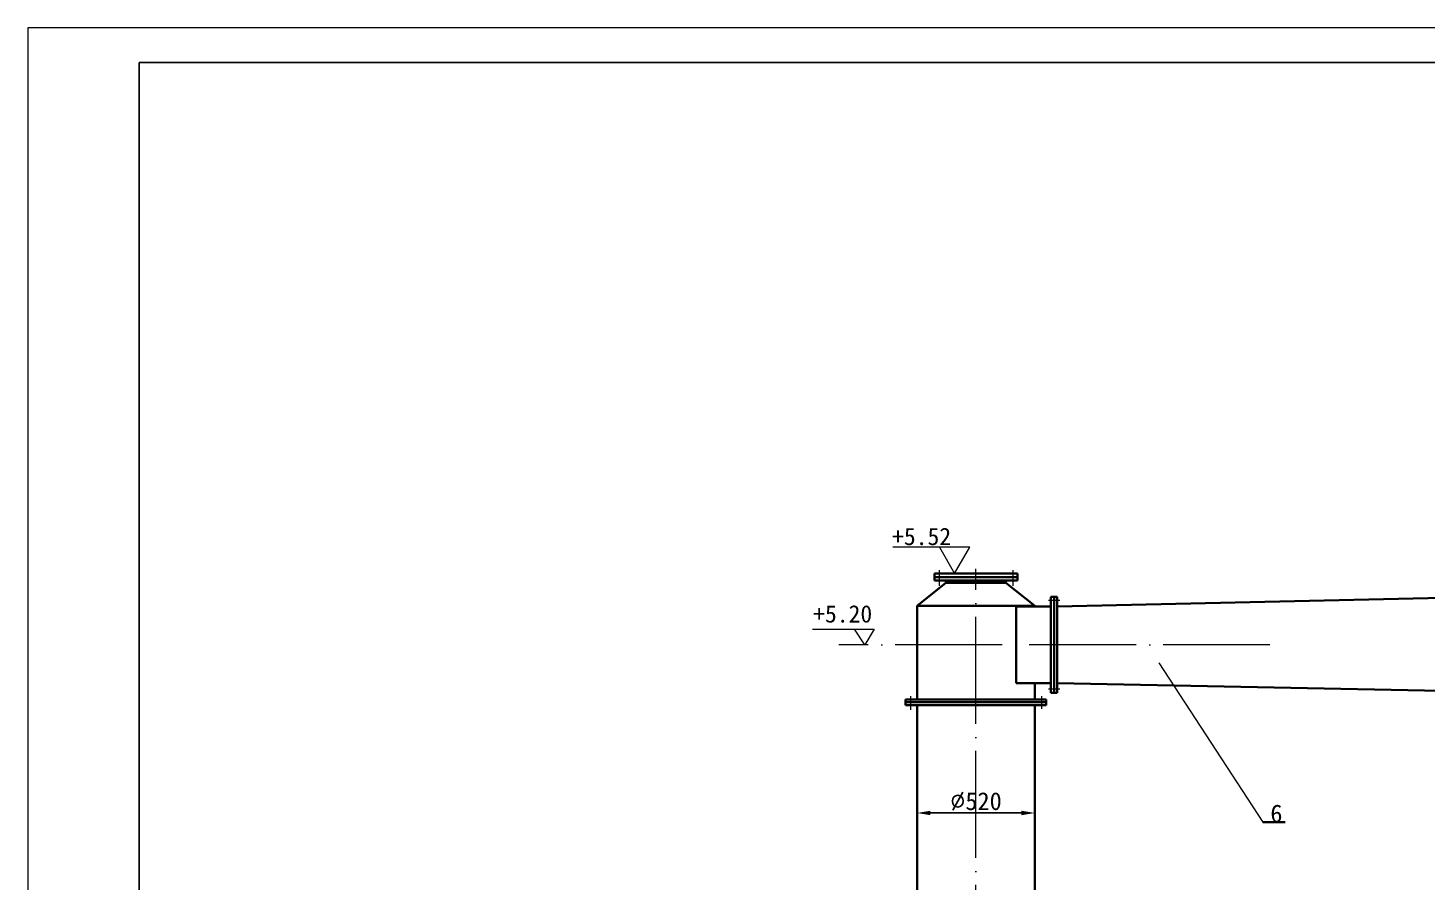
# Model space of a CAD drawing. Header units: millimetres. Extents: x 49699 to 106992, y 64186 to 130203.
# Drawn here: x 49699.3 to 50013.6, y 64682.8 to 64874.7 of the extents above; entities that cross this region are included whole.
import ezdxf

# ---------------------------------------------------------------- set-up
doc = ezdxf.new("R2010")
doc.units = ezdxf.units.MM
doc.linetypes.add('ACAD_ISO04W100', pattern=[30, 24, -3, 0, -3])
doc.layers.add('LAYER3', color=7, linetype='Continuous')
for name, color, linetype, lineweight in [('中心线', 22, 'ACAD_ISO04W100', 9), ('尺寸线', 150, 'Continuous', 9), ('粗实线', 7, 'Continuous', 35)]:
    doc.layers.add(name, color=color, linetype=linetype, lineweight=lineweight)
doc.styles.get("Standard").update_dxf_attribs({"font": 'SIMFANG.TTF', "height": 4})
doc.dimstyles.new('ISO-25', dxfattribs={"dimscale": 0, "dimtxt": 3, "dimasz": 3, "dimexe": 1.25, "dimexo": 0.625, "dimtad": 1, "dimdsep": 46, "dimtxsty": 'Standard', "dimcen": -2.5, "dimadec": 0, "dimazin": 0, "dimtfac": 1, "dimtmove": 0, "dimatfit": 0, "dimfxl": 0, "dimarcsym": 0})

# ---------------------------------------------------------------- blocks, each defined once
blk = doc.blocks.new('*D673')
at = {"layer": 'DEFPOINTS', "color": 0}
for p in [(49899.02, 64700.24), (49925.46, 64700.24), (49925.46, 64698.31)]:
    blk.add_point(p, dxfattribs=at)
at = {"layer": '尺寸线', "color": 0, "lineweight": -2}
for p, q in [((49899.02, 64699.61), (49899.02, 64697.06)), ((49925.46, 64699.61), (49925.46, 64697.06)), ((49902.02, 64698.31), (49922.46, 64698.31))]:
    blk.add_line(p, q, dxfattribs=at)
at = {"layer": '尺寸线', "color": 0}
for points in [[(49902.02, 64698.81), (49902.02, 64697.81), (49899.02, 64698.31)], [(49922.46, 64698.81), (49922.46, 64697.81), (49925.46, 64698.31)]]:
    blk.add_solid(points, dxfattribs=at)
at = {"layer": '尺寸线', "color": 0, "insert": (49912.24, 64700.93), "char_height": 4, "attachment_point": 5}
blk.add_mtext('{\\Ftxt.shx|c0;%%c}520', dxfattribs=at)

msp = doc.modelspace()

# ---------------------------------------------------------------- linework, layer by layer
at = {"layer": 'LAYER3'}
for p, q in [((50744.548, 64866.924), (49724.239, 64866.924)), ((50744.548, 64866.924), (49724.239, 64866.924)), ((49724.239, 64866.924), (49724.239, 64196.677)), ((49724.239, 64866.924), (49724.239, 64196.677))]:
    msp.add_line(p, q, dxfattribs=at)
at = {"layer": '中心线'}
for p, q in [((49903.989, 64752.858), (49903.989, 64749.302)), ((49912.24, 64507.635), (49912.24, 64753.19)), ((49920.491, 64752.858), (49920.491, 64749.302)), ((49931.055, 64746.013), (49928.537, 64746.013)), ((49978.302, 64736.077), (49881.413, 64736.077)), ((49897.509, 64724.562), (49897.509, 64721.506)), ((49926.971, 64724.562), (49926.971, 64721.678)), ((49931.055, 64726.141), (49928.555, 64726.141))]:
    msp.add_line(p, q, dxfattribs=at)
at = {"layer": '尺寸线'}
for p, q in [((50750.575, 64874.658), (49699.265, 64874.658)), ((49699.265, 64874.658), (49699.265, 64186.412)), ((49904.035, 64757.994), (49893.548, 64757.994)), ((49904.035, 64757.994), (49907.435, 64752.104)), ((49910.836, 64757.994), (49904.035, 64757.994)), ((49907.435, 64752.104), (49910.836, 64757.994)), ((49875.507, 64739.606), (49889.392, 64739.606)), ((49887.294, 64736.077), (49884.957, 64739.606)), ((49889.392, 64739.606), (49887.294, 64736.077)), ((49953.353, 64732.025), (49976.697, 64696.233))]:
    msp.add_line(p, q, dxfattribs=at)
at = {"layer": '粗实线'}
for p, q in [((49899.021, 64744.824), (49905.501, 64750.023)), ((49905.501, 64752.104), (49902.909, 64752.104)), ((49902.909, 64752.104), (49902.909, 64750.506)), ((49921.571, 64752.104), (49902.909, 64752.104)), ((49902.909, 64751.305), (49921.571, 64751.305)), ((49918.979, 64750.506), (49902.909, 64750.506)), ((49905.501, 64750.506), (49905.501, 64750.023)), ((49905.501, 64750.023), (49918.979, 64750.023)), ((49918.979, 64750.506), (49918.979, 64750.023)), ((49921.571, 64750.506), (49918.979, 64750.506)), ((49925.459, 64744.824), (49918.979, 64750.023)), ((49921.571, 64752.104), (49921.571, 64750.506)), ((49929.088, 64746.877), (49929.088, 64736.077)), ((49929.779, 64746.877), (49929.088, 64746.877)), ((49929.779, 64746.877), (49930.47, 64746.877)), ((49929.779, 64746.877), (49929.779, 64725.277)), ((49930.47, 64746.877), (49930.47, 64736.077)), ((49930.47, 64744.717), (50020.502, 64746.724)), ((49899.021, 64744.824), (49899.021, 64723.808)), ((49899.021, 64744.824), (49925.459, 64744.824)), ((49921.265, 64727.437), (49921.265, 64744.717)), ((49929.088, 64744.717), (49921.265, 64744.717)), ((49925.459, 64744.824), (49925.459, 64744.717)), ((49929.088, 64736.077), (49929.088, 64725.277)), ((49930.47, 64736.077), (49930.47, 64725.277)), ((49929.088, 64727.437), (49921.265, 64727.437)), ((49925.459, 64727.437), (49925.459, 64723.808)), ((49930.47, 64727.437), (50020.502, 64725.705)), ((49929.779, 64725.277), (49929.088, 64725.277)), ((49929.779, 64725.277), (49930.47, 64725.277)), ((49896.429, 64723.808), (49896.429, 64722.536)), ((49925.459, 64723.808), (49896.429, 64723.808)), ((49928.051, 64723.196), (49896.429, 64723.196)), ((49928.051, 64722.536), (49896.429, 64722.536)), ((49899.021, 64722.536), (49899.021, 64677.943)), ((49928.051, 64723.808), (49925.459, 64723.808)), ((49925.459, 64722.536), (49925.459, 64677.943)), ((49928.051, 64723.808), (49928.051, 64722.536)), ((49976.697, 64696.233), (49981.697, 64696.233))]:
    msp.add_line(p, q, dxfattribs=at)

# ---------------------------------------------------------------- texts
at = {"layer": '尺寸线'}
for s, p in [('+5.52', (49893.401, 64758.483)), ('+5.20', (49875.669, 64741.089))]:
    msp.add_text(s, height=3.9, dxfattribs=at).set_placement(p)
at = {"layer": '粗实线', "insert": (49978.387, 64700.205), "char_height": 4, "width": 8.65943, "attachment_point": 1}
msp.add_mtext('6', dxfattribs=at)

# ---------------------------------------------------------------- dimensions: what is measured, and where the dimension line sits
at = {"layer": '尺寸线'}
dim = msp.add_linear_dim(base=(49925.459, 64698.306), p1=(49899.021, 64700.239), p2=(49925.459, 64700.239), text='{\\Ftxt.shx|c0;%%c}520', dimstyle='ISO-25', override={"dimscale": 1}, dxfattribs=at)
dim.commit()
dim.dimension.update_dxf_attribs({"geometry": '*D673', "text_midpoint": (49912.24, 64698.306), "dimtype": 160})

doc.saveas('drawing.dxf')
